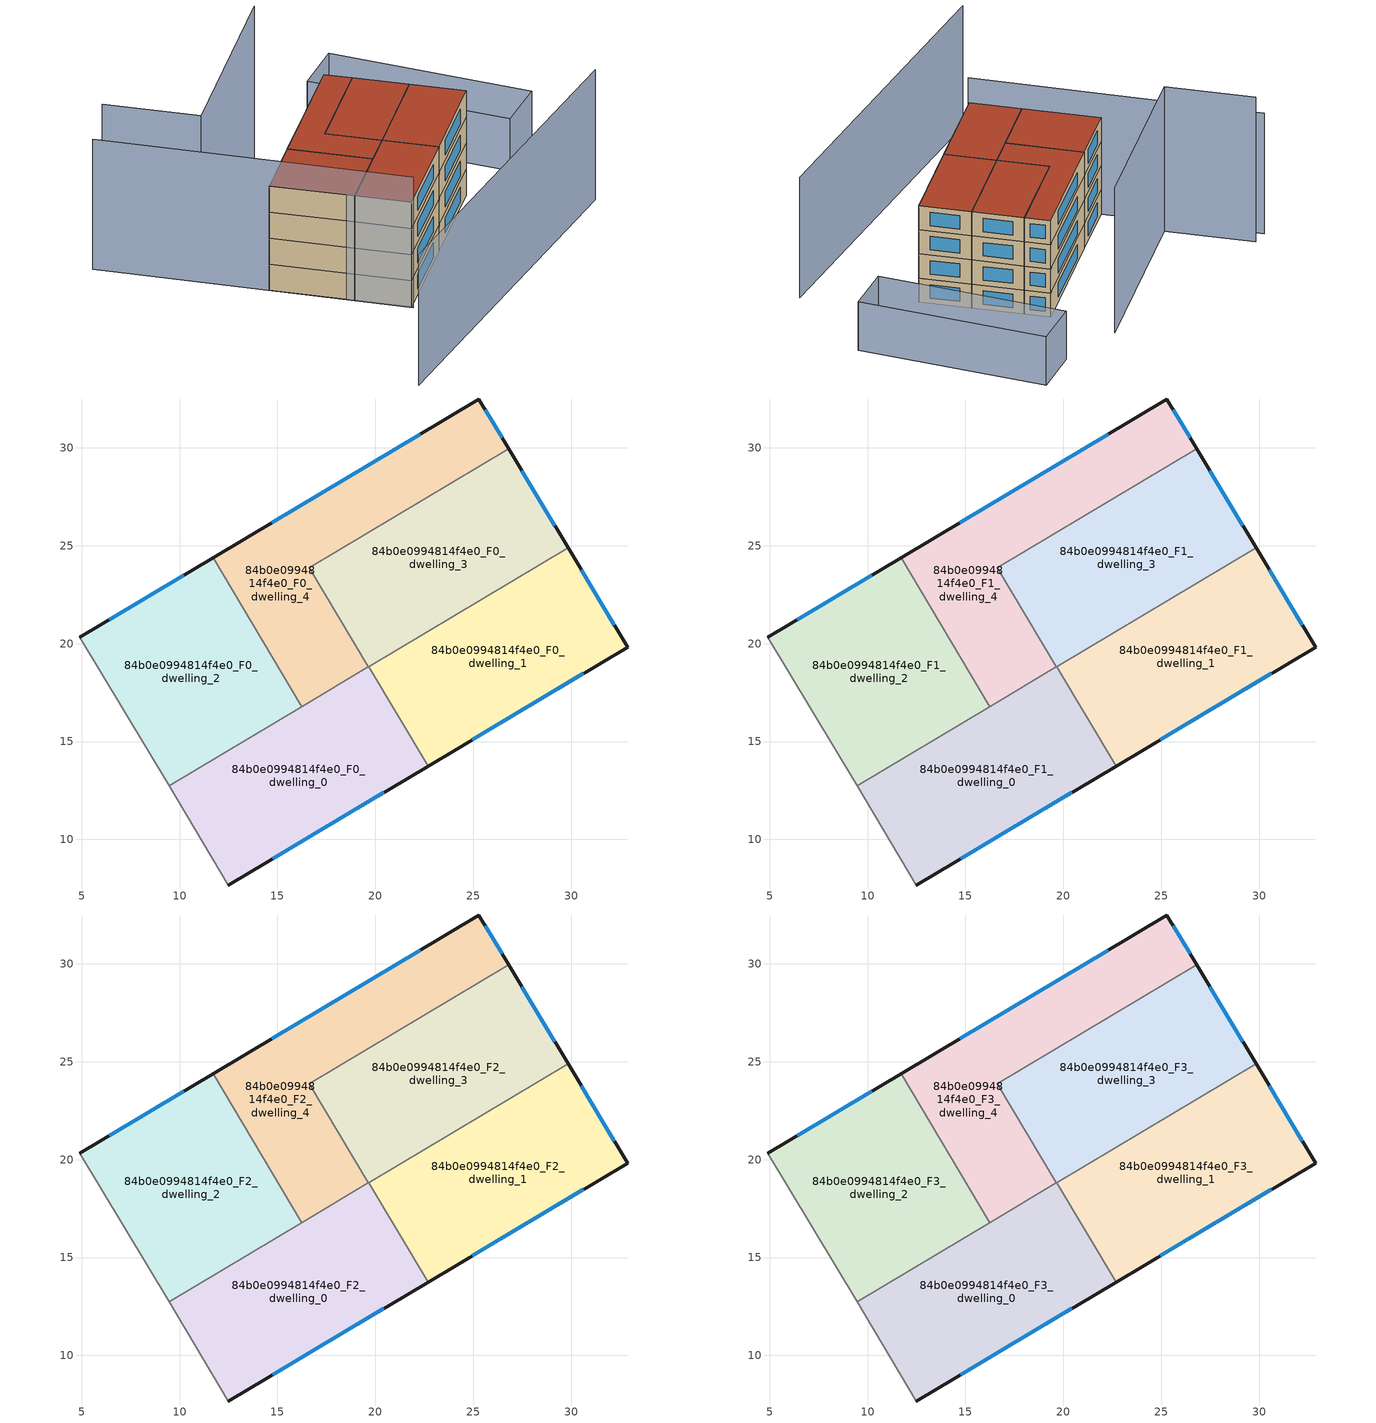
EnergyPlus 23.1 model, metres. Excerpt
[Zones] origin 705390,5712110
84b0e0994814f4e0_F0_dwelling_0
 floor ground (EU_floor_Construction): 19.66,18.82 22.69,13.75 12.5,7.67 9.47,12.73 z0
 wall outside (EU_wall_Construction): 12.5,7.67 22.69,13.75 z0:3
 wall adiabatic (EU_wall_Construction): 9.47,12.73 12.5,7.67 z0:3
 wall to 84b0e0994814f4e0_F0_dwelling_2 (EU_wall_Construction): 16.25,16.78 9.47,12.73 z0:3
 wall to 84b0e0994814f4e0_F0_dwelling_1 (EU_wall_Construction): 22.69,13.75 19.66,18.82 z0:3
 wall to 84b0e0994814f4e0_F0_dwelling_4 (EU_wall_Construction): 19.65,18.81 16.25,16.78 z0:3
 wall to 84b0e0994814f4e0_F0_dwelling_3 (EU_wall_Construction): 19.66,18.82 19.65,18.81 z0:3
 window (EU_Window_Construction): 14.75,9.02 20.44,12.41 z0.66:2.34
84b0e0994814f4e0_F0_dwelling_1
 floor ground (EU_floor_Construction): 29.84,24.89 32.88,19.83 22.69,13.75 19.66,18.82 z0
 wall outside (EU_wall_Construction): 22.69,13.75 32.88,19.83 29.84,24.89 z0:3
 wall to 84b0e0994814f4e0_F0_dwelling_3 (EU_wall_Construction): 29.84,24.89 19.66,18.82 z0:3
 window (EU_Window_Construction): 24.94,15.09 30.62,18.48 / 32.2,20.95 30.51,23.77 z0.66:2.34
84b0e0994814f4e0_F0_dwelling_2
 floor ground (EU_floor_Construction): 11.71,24.39 16.25,16.78 9.47,12.73 4.92,20.33 z0
 wall outside (EU_wall_Construction): 11.71,24.39 4.92,20.33 z0:3
 wall adiabatic (EU_wall_Construction): 4.92,20.33 9.47,12.73 z0:3
 wall to 84b0e0994814f4e0_F0_dwelling_4 (EU_wall_Construction): 16.25,16.78 11.71,24.39 z0:3
 window (EU_Window_Construction): 10.21,23.49 6.42,21.23 z0.66:2.34
84b0e0994814f4e0_F0_dwelling_3
 floor ground (EU_floor_Construction): 26.8,29.96 29.84,24.89 19.65,18.81 16.62,23.88 z0
 wall outside (EU_wall_Construction): 29.84,24.89 26.8,29.96 z0:3
 wall to 84b0e0994814f4e0_F0_dwelling_4 (EU_wall_Construction): 26.8,29.96 16.62,23.88 19.65,18.81 z0:3
 window (EU_Window_Construction): 29.17,26.01 27.47,28.84 z0.66:2.34
84b0e0994814f4e0_F0_dwelling_4
 floor ground (EU_floor_Construction): 25.28,32.49 26.8,29.96 16.62,23.88 19.65,18.81 16.25,16.78 11.71,24.39 z0
 wall outside (EU_wall_Construction): 26.8,29.96 25.28,32.49 11.71,24.39 z0:3
 window (EU_Window_Construction): 22.28,30.7 14.71,26.18 / 26.47,30.52 25.62,31.93 z0.66:2.34
84b0e0994814f4e0_F1_dwelling_0
 floor to 84b0e0994814f4e0_F0_dwelling_0 (EU_floor_Construction): 19.66,18.82 22.69,13.75 12.5,7.67 9.47,12.73 z3
 wall outside (EU_wall_Construction): 12.5,7.67 22.69,13.75 z3:6
 wall adiabatic (EU_wall_Construction): 9.47,12.73 12.5,7.67 z3:6
 wall to 84b0e0994814f4e0_F1_dwelling_2 (EU_wall_Construction): 16.25,16.78 9.47,12.73 z3:6
 wall to 84b0e0994814f4e0_F1_dwelling_1 (EU_wall_Construction): 22.69,13.75 19.66,18.82 z3:6
 wall to 84b0e0994814f4e0_F1_dwelling_4 (EU_wall_Construction): 19.65,18.81 16.25,16.78 z3:6
 wall to 84b0e0994814f4e0_F1_dwelling_3 (EU_wall_Construction): 19.66,18.82 19.65,18.81 z3:6
 window (EU_Window_Construction): 14.75,9.02 20.44,12.41 z3.66:5.34
84b0e0994814f4e0_F1_dwelling_1
 floor to 84b0e0994814f4e0_F0_dwelling_1 (EU_floor_Construction): 29.84,24.89 32.88,19.83 22.69,13.75 19.66,18.82 z3
 wall outside (EU_wall_Construction): 22.69,13.75 32.88,19.83 29.84,24.89 z3:6
 wall to 84b0e0994814f4e0_F1_dwelling_3 (EU_wall_Construction): 29.84,24.89 19.66,18.82 z3:6
 window (EU_Window_Construction): 24.94,15.09 30.62,18.48 / 32.2,20.95 30.51,23.77 z3.66:5.34
84b0e0994814f4e0_F1_dwelling_2
 floor to 84b0e0994814f4e0_F0_dwelling_2 (EU_floor_Construction): 11.71,24.39 16.25,16.78 9.47,12.73 4.92,20.33 z3
 wall outside (EU_wall_Construction): 11.71,24.39 4.92,20.33 z3:6
 wall adiabatic (EU_wall_Construction): 4.92,20.33 9.47,12.73 z3:6
 wall to 84b0e0994814f4e0_F1_dwelling_4 (EU_wall_Construction): 16.25,16.78 11.71,24.39 z3:6
 window (EU_Window_Construction): 10.21,23.49 6.42,21.23 z3.66:5.34
84b0e0994814f4e0_F1_dwelling_3
 floor to 84b0e0994814f4e0_F0_dwelling_3 (EU_floor_Construction): 26.8,29.96 29.84,24.89 19.65,18.81 16.62,23.88 z3
 wall outside (EU_wall_Construction): 29.84,24.89 26.8,29.96 z3:6
 wall to 84b0e0994814f4e0_F1_dwelling_4 (EU_wall_Construction): 26.8,29.96 16.62,23.88 19.65,18.81 z3:6
 window (EU_Window_Construction): 29.17,26.01 27.47,28.84 z3.66:5.34
84b0e0994814f4e0_F1_dwelling_4
 floor to 84b0e0994814f4e0_F0_dwelling_4 (EU_floor_Construction): 25.28,32.49 26.8,29.96 16.62,23.88 19.65,18.81 16.25,16.78 11.71,24.39 z3
 wall outside (EU_wall_Construction): 26.8,29.96 25.28,32.49 11.71,24.39 z3:6
 window (EU_Window_Construction): 22.28,30.7 14.71,26.18 / 26.47,30.52 25.62,31.93 z3.66:5.34
84b0e0994814f4e0_F2_dwelling_0
 floor to 84b0e0994814f4e0_F1_dwelling_0 (EU_floor_Construction): 19.66,18.82 22.69,13.75 12.5,7.67 9.47,12.73 z6
 wall outside (EU_wall_Construction): 12.5,7.67 22.69,13.75 z6:9
 wall adiabatic (EU_wall_Construction): 9.47,12.73 12.5,7.67 z6:9
 wall to 84b0e0994814f4e0_F2_dwelling_2 (EU_wall_Construction): 16.25,16.78 9.47,12.73 z6:9
 wall to 84b0e0994814f4e0_F2_dwelling_1 (EU_wall_Construction): 22.69,13.75 19.66,18.82 z6:9
 wall to 84b0e0994814f4e0_F2_dwelling_4 (EU_wall_Construction): 19.65,18.81 16.25,16.78 z6:9
 wall to 84b0e0994814f4e0_F2_dwelling_3 (EU_wall_Construction): 19.66,18.82 19.65,18.81 z6:9
 window (EU_Window_Construction): 14.75,9.02 20.44,12.41 z6.66:8.34
84b0e0994814f4e0_F2_dwelling_1
 floor to 84b0e0994814f4e0_F1_dwelling_1 (EU_floor_Construction): 29.84,24.89 32.88,19.83 22.69,13.75 19.66,18.82 z6
 wall outside (EU_wall_Construction): 22.69,13.75 32.88,19.83 29.84,24.89 z6:9
 wall to 84b0e0994814f4e0_F2_dwelling_3 (EU_wall_Construction): 29.84,24.89 19.66,18.82 z6:9
 window (EU_Window_Construction): 24.94,15.09 30.62,18.48 / 32.2,20.95 30.51,23.77 z6.66:8.34
84b0e0994814f4e0_F2_dwelling_2
 floor to 84b0e0994814f4e0_F1_dwelling_2 (EU_floor_Construction): 11.71,24.39 16.25,16.78 9.47,12.73 4.92,20.33 z6
 wall outside (EU_wall_Construction): 11.71,24.39 4.92,20.33 z6:9
 wall adiabatic (EU_wall_Construction): 4.92,20.33 9.47,12.73 z6:9
 wall to 84b0e0994814f4e0_F2_dwelling_4 (EU_wall_Construction): 16.25,16.78 11.71,24.39 z6:9
 window (EU_Window_Construction): 10.21,23.49 6.42,21.23 z6.66:8.34
84b0e0994814f4e0_F2_dwelling_3
 floor to 84b0e0994814f4e0_F1_dwelling_3 (EU_floor_Construction): 26.8,29.96 29.84,24.89 19.65,18.81 16.62,23.88 z6
 wall outside (EU_wall_Construction): 29.84,24.89 26.8,29.96 z6:9
 wall to 84b0e0994814f4e0_F2_dwelling_4 (EU_wall_Construction): 26.8,29.96 16.62,23.88 19.65,18.81 z6:9
 window (EU_Window_Construction): 29.17,26.01 27.47,28.84 z6.66:8.34
84b0e0994814f4e0_F2_dwelling_4
 floor to 84b0e0994814f4e0_F1_dwelling_4 (EU_floor_Construction): 25.28,32.49 26.8,29.96 16.62,23.88 19.65,18.81 16.25,16.78 11.71,24.39 z6
 wall outside (EU_wall_Construction): 26.8,29.96 25.28,32.49 11.71,24.39 z6:9
 window (EU_Window_Construction): 22.28,30.7 14.71,26.18 / 26.47,30.52 25.62,31.93 z6.66:8.34
84b0e0994814f4e0_F3_dwelling_0
 floor to 84b0e0994814f4e0_F2_dwelling_0 (EU_floor_Construction): 19.66,18.82 22.69,13.75 12.5,7.67 9.47,12.73 z9
 wall outside (EU_wall_Construction): 12.5,7.67 22.69,13.75 z9:12
 wall adiabatic (EU_wall_Construction): 9.47,12.73 12.5,7.67 z9:12
 wall to 84b0e0994814f4e0_F3_dwelling_2 (EU_wall_Construction): 16.25,16.78 9.47,12.73 z9:12
 wall to 84b0e0994814f4e0_F3_dwelling_1 (EU_wall_Construction): 22.69,13.75 19.66,18.82 z9:12
 wall to 84b0e0994814f4e0_F3_dwelling_4 (EU_wall_Construction): 19.65,18.81 16.25,16.78 z9:12
 wall to 84b0e0994814f4e0_F3_dwelling_3 (EU_wall_Construction): 19.66,18.82 19.65,18.81 z9:12
 window (EU_Window_Construction): 14.75,9.02 20.44,12.41 z9.66:11.34
 roof outside (EU_roof_Construction): 22.69,13.75 19.66,18.82 9.47,12.73 12.5,7.67 z12
84b0e0994814f4e0_F3_dwelling_1
 floor to 84b0e0994814f4e0_F2_dwelling_1 (EU_floor_Construction): 29.84,24.89 32.88,19.83 22.69,13.75 19.66,18.82 z9
 wall outside (EU_wall_Construction): 22.69,13.75 32.88,19.83 29.84,24.89 z9:12
 wall to 84b0e0994814f4e0_F3_dwelling_3 (EU_wall_Construction): 29.84,24.89 19.66,18.82 z9:12
 window (EU_Window_Construction): 24.94,15.09 30.62,18.48 / 32.2,20.95 30.51,23.77 z9.66:11.34
 roof outside (EU_roof_Construction): 32.88,19.83 29.84,24.89 19.66,18.82 22.69,13.75 z12
84b0e0994814f4e0_F3_dwelling_2
 floor to 84b0e0994814f4e0_F2_dwelling_2 (EU_floor_Construction): 11.71,24.39 16.25,16.78 9.47,12.73 4.92,20.33 z9
 wall outside (EU_wall_Construction): 11.71,24.39 4.92,20.33 z9:12
 wall adiabatic (EU_wall_Construction): 4.92,20.33 9.47,12.73 z9:12
 wall to 84b0e0994814f4e0_F3_dwelling_4 (EU_wall_Construction): 16.25,16.78 11.71,24.39 z9:12
 window (EU_Window_Construction): 10.21,23.49 6.42,21.23 z9.66:11.34
 roof outside (EU_roof_Construction): 16.25,16.78 11.71,24.39 4.92,20.33 9.47,12.73 z12
84b0e0994814f4e0_F3_dwelling_3
 floor to 84b0e0994814f4e0_F2_dwelling_3 (EU_floor_Construction): 26.8,29.96 29.84,24.89 19.65,18.81 16.62,23.88 z9
 wall outside (EU_wall_Construction): 29.84,24.89 26.8,29.96 z9:12
 wall to 84b0e0994814f4e0_F3_dwelling_4 (EU_wall_Construction): 26.8,29.96 16.62,23.88 19.65,18.81 z9:12
 window (EU_Window_Construction): 29.17,26.01 27.47,28.84 z9.66:11.34
 roof outside (EU_roof_Construction): 29.84,24.89 26.8,29.96 16.62,23.88 19.65,18.81 z12
84b0e0994814f4e0_F3_dwelling_4
 floor to 84b0e0994814f4e0_F2_dwelling_4 (EU_floor_Construction): 25.28,32.49 26.8,29.96 16.62,23.88 19.65,18.81 16.25,16.78 11.71,24.39 z9
 wall outside (EU_wall_Construction): 26.8,29.96 25.28,32.49 11.71,24.39 z9:12
 window (EU_Window_Construction): 22.28,30.7 14.71,26.18 / 26.47,30.52 25.62,31.93 z9.66:11.34
 roof outside (EU_roof_Construction): 19.65,18.81 16.62,23.88 26.8,29.96 25.28,32.49 11.71,24.39 16.25,16.78 z12
shading: 1.36,-4.14 41.22,9.86 / -4.33,36.1 12.45,7.46 z0:15; 36.53,42.68 45.15,22.57 / 45.15,22.57 39.53,20.16 / 39.53,20.16 30.9,40.27 / 30.9,40.27 36.53,42.68 z0:6; 22.89,39.87 2.89,27.9 / 2.89,27.9 -2.37,36.69 z0:18
[Building]
EU S2 Campaign: North Axis=0; Terrain=City; Solar Distribution=FullExterior
[Site:Location]
London: Latitude=51.5; Longitude=-0.5; Time Zone=0; Elevation=25
[SizingPeriod:WeatherFileDays]
AnnualSizingPeriod: Begin Month=1; Begin Day of Month=1; End Month=12; End Day of Month=31; Day of Week for Start Day=Monday; Use Weather File Daylight Saving Period=No; Use Weather File Rain and Snow Indicators=No
[MATERIAL]
EU_InternalMass_Material: Roughness=MediumRough; Thickness=0.1; Conductivity=1; Density=1800; Specific Heat=900; Thermal Absorptance=0.9; Solar Absorptance=0.7; Visible Absorptance=0.7
[MATERIAL:NOMASS] Roughness=MediumRough; Thermal Absorptance=0.9; Solar Absorptance=0.7; Visible Absorptance=0.7
Name | Thermal Resistance
EU_wall_NoMass | 3.05077
EU_roof_NoMass; EU_floor_NoMass | 3.35585
[WINDOWMATERIAL:SIMPLEGLAZINGSYSTEM]
EU_Window_SimpleGlazing: UFactor=1.88725; Solar Heat Gain Coefficient=0.72; Visible Transmittance=0.72
[CONSTRUCTION]
EU_wall_Construction: EU_wall_NoMass
EU_roof_Construction: EU_roof_NoMass
EU_floor_Construction: EU_floor_NoMass
EU_Window_Construction: EU_Window_SimpleGlazing
EU_InternalMass_Construction: EU_InternalMass_Material
[ZONE] Type=1; Multiplier=1; Ceiling Height=autocalculate; Floor Area=autocalculate; Part of Total Floor Area=Yes
Name | Volume
84b0e0994814f4e0_F0_dwelling_0; 84b0e0994814f4e0_F0_dwelling_4 | 210.095
84b0e0994814f4e0_F1_dwelling_0; 84b0e0994814f4e0_F2_dwelling_0; 84b0e0994814f4e0_F3_dwelling_0; 84b0e0994814f4e0_F1_dwelling_4; 84b0e0994814f4e0_F2_dwelling_4; 84b0e0994814f4e0_F3_dwelling_4 | 210.094
84b0e0994814f4e0_F0_dwelling_1; 84b0e0994814f4e0_F1_dwelling_1; 84b0e0994814f4e0_F2_dwelling_1; 84b0e0994814f4e0_F3_dwelling_1; 84b0e0994814f4e0_F0_dwelling_2; 84b0e0994814f4e0_F1_dwelling_2; 84b0e0994814f4e0_F2_dwelling_2; 84b0e0994814f4e0_F3_dwelling_2 | 210.099
84b0e0994814f4e0_F0_dwelling_3; 84b0e0994814f4e0_F1_dwelling_3; 84b0e0994814f4e0_F2_dwelling_3; 84b0e0994814f4e0_F3_dwelling_3 | 210.127
[INTERNALMASS] Construction=EU_InternalMass_Construction
Name | Zone or ZoneList | Surface Area
84b0e0994814f4e0_F0_dwelling_0_EU_InternalMass | 84b0e0994814f4e0_F0_dwelling_0 | 70.0316
84b0e0994814f4e0_F0_dwelling_1_EU_InternalMass | 84b0e0994814f4e0_F0_dwelling_1 | 70.0345
84b0e0994814f4e0_F0_dwelling_2_EU_InternalMass | 84b0e0994814f4e0_F0_dwelling_2 | 70.0313
84b0e0994814f4e0_F0_dwelling_3_EU_InternalMass | 84b0e0994814f4e0_F0_dwelling_3 | 70.042
84b0e0994814f4e0_F0_dwelling_4_EU_InternalMass | 84b0e0994814f4e0_F0_dwelling_4 | 70.0316
84b0e0994814f4e0_F1_dwelling_0_EU_InternalMass | 84b0e0994814f4e0_F1_dwelling_0 | 70.0316
84b0e0994814f4e0_F1_dwelling_1_EU_InternalMass | 84b0e0994814f4e0_F1_dwelling_1 | 70.0345
84b0e0994814f4e0_F1_dwelling_2_EU_InternalMass | 84b0e0994814f4e0_F1_dwelling_2 | 70.0313
84b0e0994814f4e0_F1_dwelling_3_EU_InternalMass | 84b0e0994814f4e0_F1_dwelling_3 | 70.042
84b0e0994814f4e0_F1_dwelling_4_EU_InternalMass | 84b0e0994814f4e0_F1_dwelling_4 | 70.0316
84b0e0994814f4e0_F2_dwelling_0_EU_InternalMass | 84b0e0994814f4e0_F2_dwelling_0 | 70.0316
84b0e0994814f4e0_F2_dwelling_1_EU_InternalMass | 84b0e0994814f4e0_F2_dwelling_1 | 70.0345
84b0e0994814f4e0_F2_dwelling_2_EU_InternalMass | 84b0e0994814f4e0_F2_dwelling_2 | 70.0313
84b0e0994814f4e0_F2_dwelling_3_EU_InternalMass | 84b0e0994814f4e0_F2_dwelling_3 | 70.042
84b0e0994814f4e0_F2_dwelling_4_EU_InternalMass | 84b0e0994814f4e0_F2_dwelling_4 | 70.0316
84b0e0994814f4e0_F3_dwelling_0_EU_InternalMass | 84b0e0994814f4e0_F3_dwelling_0 | 70.0316
84b0e0994814f4e0_F3_dwelling_1_EU_InternalMass | 84b0e0994814f4e0_F3_dwelling_1 | 70.0345
84b0e0994814f4e0_F3_dwelling_2_EU_InternalMass | 84b0e0994814f4e0_F3_dwelling_2 | 70.0313
84b0e0994814f4e0_F3_dwelling_3_EU_InternalMass | 84b0e0994814f4e0_F3_dwelling_3 | 70.042
84b0e0994814f4e0_F3_dwelling_4_EU_InternalMass | 84b0e0994814f4e0_F3_dwelling_4 | 70.0316
[OTHEREQUIPMENT] Fuel Type=Electricity; Design Level Calculation Method=Watts/Area; Power per Zone Floor Area=1; Fraction Latent=0; Fraction Radiant=0; Fraction Lost=0; Carbon Dioxide Generation Rate=0; EndUse Subcategory=EU_Step8_InternalGains
Name | Zone or ZoneList or Space or SpaceList | Schedule
EU_Step8_InternalGain_84b0e0994814f4e0_F0_dwelling_0_f000 | 84b0e0994814f4e0_F0_dwelling_0 | EU_Step8_GainSchedule_84b0e0994814f4e0_F0_dwelling_0_f000
EU_Step8_InternalGain_84b0e0994814f4e0_F0_dwelling_1_f000 | 84b0e0994814f4e0_F0_dwelling_1 | EU_Step8_GainSchedule_84b0e0994814f4e0_F0_dwelling_1_f000
EU_Step8_InternalGain_84b0e0994814f4e0_F0_dwelling_2_f000 | 84b0e0994814f4e0_F0_dwelling_2 | EU_Step8_GainSchedule_84b0e0994814f4e0_F0_dwelling_2_f000
EU_Step8_InternalGain_84b0e0994814f4e0_F0_dwelling_3_f000 | 84b0e0994814f4e0_F0_dwelling_3 | EU_Step8_GainSchedule_84b0e0994814f4e0_F0_dwelling_3_f000
EU_Step8_InternalGain_84b0e0994814f4e0_F0_dwelling_4_f000 | 84b0e0994814f4e0_F0_dwelling_4 | EU_Step8_GainSchedule_84b0e0994814f4e0_F0_dwelling_4_f000
EU_Step8_InternalGain_84b0e0994814f4e0_F1_dwelling_0_f000 | 84b0e0994814f4e0_F1_dwelling_0 | EU_Step8_GainSchedule_84b0e0994814f4e0_F1_dwelling_0_f000
EU_Step8_InternalGain_84b0e0994814f4e0_F1_dwelling_1_f000 | 84b0e0994814f4e0_F1_dwelling_1 | EU_Step8_GainSchedule_84b0e0994814f4e0_F1_dwelling_1_f000
EU_Step8_InternalGain_84b0e0994814f4e0_F1_dwelling_2_f000 | 84b0e0994814f4e0_F1_dwelling_2 | EU_Step8_GainSchedule_84b0e0994814f4e0_F1_dwelling_2_f000
EU_Step8_InternalGain_84b0e0994814f4e0_F1_dwelling_3_f000 | 84b0e0994814f4e0_F1_dwelling_3 | EU_Step8_GainSchedule_84b0e0994814f4e0_F1_dwelling_3_f000
EU_Step8_InternalGain_84b0e0994814f4e0_F1_dwelling_4_f000 | 84b0e0994814f4e0_F1_dwelling_4 | EU_Step8_GainSchedule_84b0e0994814f4e0_F1_dwelling_4_f000
EU_Step8_InternalGain_84b0e0994814f4e0_F2_dwelling_0_f000 | 84b0e0994814f4e0_F2_dwelling_0 | EU_Step8_GainSchedule_84b0e0994814f4e0_F2_dwelling_0_f000
EU_Step8_InternalGain_84b0e0994814f4e0_F2_dwelling_1_f000 | 84b0e0994814f4e0_F2_dwelling_1 | EU_Step8_GainSchedule_84b0e0994814f4e0_F2_dwelling_1_f000
EU_Step8_InternalGain_84b0e0994814f4e0_F2_dwelling_2_f000 | 84b0e0994814f4e0_F2_dwelling_2 | EU_Step8_GainSchedule_84b0e0994814f4e0_F2_dwelling_2_f000
EU_Step8_InternalGain_84b0e0994814f4e0_F2_dwelling_3_f000 | 84b0e0994814f4e0_F2_dwelling_3 | EU_Step8_GainSchedule_84b0e0994814f4e0_F2_dwelling_3_f000
EU_Step8_InternalGain_84b0e0994814f4e0_F2_dwelling_4_f000 | 84b0e0994814f4e0_F2_dwelling_4 | EU_Step8_GainSchedule_84b0e0994814f4e0_F2_dwelling_4_f000
EU_Step8_InternalGain_84b0e0994814f4e0_F3_dwelling_0_f000 | 84b0e0994814f4e0_F3_dwelling_0 | EU_Step8_GainSchedule_84b0e0994814f4e0_F3_dwelling_0_f000
EU_Step8_InternalGain_84b0e0994814f4e0_F3_dwelling_1_f000 | 84b0e0994814f4e0_F3_dwelling_1 | EU_Step8_GainSchedule_84b0e0994814f4e0_F3_dwelling_1_f000
EU_Step8_InternalGain_84b0e0994814f4e0_F3_dwelling_2_f000 | 84b0e0994814f4e0_F3_dwelling_2 | EU_Step8_GainSchedule_84b0e0994814f4e0_F3_dwelling_2_f000
EU_Step8_InternalGain_84b0e0994814f4e0_F3_dwelling_3_f000 | 84b0e0994814f4e0_F3_dwelling_3 | EU_Step8_GainSchedule_84b0e0994814f4e0_F3_dwelling_3_f000
EU_Step8_InternalGain_84b0e0994814f4e0_F3_dwelling_4_f000 | 84b0e0994814f4e0_F3_dwelling_4 | EU_Step8_GainSchedule_84b0e0994814f4e0_F3_dwelling_4_f000
[ZONEVENTILATION:DESIGNFLOWRATE] Schedule=EU_AlwaysOn; Design Flow Rate Calculation Method=AirChanges/Hour; Air Changes per Hour=0.496645; Ventilation Type=Natural; Fan Pressure Rise=0; Fan Total Efficiency=1; Constant Term Coefficient=1; Temperature Term Coefficient=0; Velocity Term Coefficient=0; Velocity Squared Term Coefficient=0; Minimum Indoor Temperature=-100; Maximum Indoor Temperature=100; Delta Temperature=-100; Minimum Outdoor Temperature=-100; Maximum Outdoor Temperature=100; Maximum Wind Speed=40
Name | Zone or ZoneList or Space or SpaceList
EU_ConstantAir_84b0e0994814f4e0_F0_dwelling_0 | 84b0e0994814f4e0_F0_dwelling_0
EU_ConstantAir_84b0e0994814f4e0_F0_dwelling_1 | 84b0e0994814f4e0_F0_dwelling_1
EU_ConstantAir_84b0e0994814f4e0_F0_dwelling_2 | 84b0e0994814f4e0_F0_dwelling_2
EU_ConstantAir_84b0e0994814f4e0_F0_dwelling_3 | 84b0e0994814f4e0_F0_dwelling_3
EU_ConstantAir_84b0e0994814f4e0_F0_dwelling_4 | 84b0e0994814f4e0_F0_dwelling_4
EU_ConstantAir_84b0e0994814f4e0_F1_dwelling_0 | 84b0e0994814f4e0_F1_dwelling_0
EU_ConstantAir_84b0e0994814f4e0_F1_dwelling_1 | 84b0e0994814f4e0_F1_dwelling_1
EU_ConstantAir_84b0e0994814f4e0_F1_dwelling_2 | 84b0e0994814f4e0_F1_dwelling_2
EU_ConstantAir_84b0e0994814f4e0_F1_dwelling_3 | 84b0e0994814f4e0_F1_dwelling_3
EU_ConstantAir_84b0e0994814f4e0_F1_dwelling_4 | 84b0e0994814f4e0_F1_dwelling_4
EU_ConstantAir_84b0e0994814f4e0_F2_dwelling_0 | 84b0e0994814f4e0_F2_dwelling_0
EU_ConstantAir_84b0e0994814f4e0_F2_dwelling_1 | 84b0e0994814f4e0_F2_dwelling_1
EU_ConstantAir_84b0e0994814f4e0_F2_dwelling_2 | 84b0e0994814f4e0_F2_dwelling_2
EU_ConstantAir_84b0e0994814f4e0_F2_dwelling_3 | 84b0e0994814f4e0_F2_dwelling_3
EU_ConstantAir_84b0e0994814f4e0_F2_dwelling_4 | 84b0e0994814f4e0_F2_dwelling_4
EU_ConstantAir_84b0e0994814f4e0_F3_dwelling_0 | 84b0e0994814f4e0_F3_dwelling_0
EU_ConstantAir_84b0e0994814f4e0_F3_dwelling_1 | 84b0e0994814f4e0_F3_dwelling_1
EU_ConstantAir_84b0e0994814f4e0_F3_dwelling_2 | 84b0e0994814f4e0_F3_dwelling_2
EU_ConstantAir_84b0e0994814f4e0_F3_dwelling_3 | 84b0e0994814f4e0_F3_dwelling_3
EU_ConstantAir_84b0e0994814f4e0_F3_dwelling_4 | 84b0e0994814f4e0_F3_dwelling_4
[HVACTEMPLATE:THERMOSTAT] Constant Heating Setpoint=20; Constant Cooling Setpoint=50
EU_HeatOnly_84b0e0994814f4e0_F0_dwelling_0; EU_HeatOnly_84b0e0994814f4e0_F0_dwelling_1; EU_HeatOnly_84b0e0994814f4e0_F0_dwelling_2; EU_HeatOnly_84b0e0994814f4e0_F0_dwelling_3; EU_HeatOnly_84b0e0994814f4e0_F0_dwelling_4; EU_HeatOnly_84b0e0994814f4e0_F1_dwelling_0; EU_HeatOnly_84b0e0994814f4e0_F1_dwelling_1; EU_HeatOnly_84b0e0994814f4e0_F1_dwelling_2; EU_HeatOnly_84b0e0994814f4e0_F1_dwelling_3; EU_HeatOnly_84b0e0994814f4e0_F1_dwelling_4; EU_HeatOnly_84b0e0994814f4e0_F2_dwelling_0; EU_HeatOnly_84b0e0994814f4e0_F2_dwelling_1; EU_HeatOnly_84b0e0994814f4e0_F2_dwelling_2; EU_HeatOnly_84b0e0994814f4e0_F2_dwelling_3; EU_HeatOnly_84b0e0994814f4e0_F2_dwelling_4; EU_HeatOnly_84b0e0994814f4e0_F3_dwelling_0; EU_HeatOnly_84b0e0994814f4e0_F3_dwelling_1; EU_HeatOnly_84b0e0994814f4e0_F3_dwelling_2; EU_HeatOnly_84b0e0994814f4e0_F3_dwelling_3; EU_HeatOnly_84b0e0994814f4e0_F3_dwelling_4
[HVACTEMPLATE:ZONE:IDEALLOADSAIRSYSTEM] System Availability Schedule=EU_AlwaysOn; Maximum Heating Supply Air Temperature=50; Minimum Cooling Supply Air Temperature=13; Maximum Heating Supply Air Humidity Ratio=0.0156; Minimum Cooling Supply Air Humidity Ratio=0.0077; Heating Limit=NoLimit; Cooling Limit=NoLimit; Heating Availability Schedule=EU_AlwaysOn; Cooling Availability Schedule=EU_CoolingOff; Dehumidification Control Type=ConstantSensibleHeatRatio; Cooling Sensible Heat Ratio=0.7; Dehumidification Setpoint=60; Humidification Control Type=None; Humidification Setpoint=30; Outdoor Air Method=None; Outdoor Air Flow Rate per Person=0.00944; Outdoor Air Flow Rate per Zone Floor Area=0; Outdoor Air Flow Rate per Zone=0; Demand Controlled Ventilation Type=None; Outdoor Air Economizer Type=NoEconomizer; Heat Recovery Type=None; Sensible Heat Recovery Effectiveness=0.7; Latent Heat Recovery Effectiveness=0.65
Name | Template Thermostat
84b0e0994814f4e0_F0_dwelling_0 | EU_HeatOnly_84b0e0994814f4e0_F0_dwelling_0
84b0e0994814f4e0_F0_dwelling_1 | EU_HeatOnly_84b0e0994814f4e0_F0_dwelling_1
84b0e0994814f4e0_F0_dwelling_2 | EU_HeatOnly_84b0e0994814f4e0_F0_dwelling_2
84b0e0994814f4e0_F0_dwelling_3 | EU_HeatOnly_84b0e0994814f4e0_F0_dwelling_3
84b0e0994814f4e0_F0_dwelling_4 | EU_HeatOnly_84b0e0994814f4e0_F0_dwelling_4
84b0e0994814f4e0_F1_dwelling_0 | EU_HeatOnly_84b0e0994814f4e0_F1_dwelling_0
84b0e0994814f4e0_F1_dwelling_1 | EU_HeatOnly_84b0e0994814f4e0_F1_dwelling_1
84b0e0994814f4e0_F1_dwelling_2 | EU_HeatOnly_84b0e0994814f4e0_F1_dwelling_2
84b0e0994814f4e0_F1_dwelling_3 | EU_HeatOnly_84b0e0994814f4e0_F1_dwelling_3
84b0e0994814f4e0_F1_dwelling_4 | EU_HeatOnly_84b0e0994814f4e0_F1_dwelling_4
84b0e0994814f4e0_F2_dwelling_0 | EU_HeatOnly_84b0e0994814f4e0_F2_dwelling_0
84b0e0994814f4e0_F2_dwelling_1 | EU_HeatOnly_84b0e0994814f4e0_F2_dwelling_1
84b0e0994814f4e0_F2_dwelling_2 | EU_HeatOnly_84b0e0994814f4e0_F2_dwelling_2
84b0e0994814f4e0_F2_dwelling_3 | EU_HeatOnly_84b0e0994814f4e0_F2_dwelling_3
84b0e0994814f4e0_F2_dwelling_4 | EU_HeatOnly_84b0e0994814f4e0_F2_dwelling_4
84b0e0994814f4e0_F3_dwelling_0 | EU_HeatOnly_84b0e0994814f4e0_F3_dwelling_0
84b0e0994814f4e0_F3_dwelling_1 | EU_HeatOnly_84b0e0994814f4e0_F3_dwelling_1
84b0e0994814f4e0_F3_dwelling_2 | EU_HeatOnly_84b0e0994814f4e0_F3_dwelling_2
84b0e0994814f4e0_F3_dwelling_3 | EU_HeatOnly_84b0e0994814f4e0_F3_dwelling_3
84b0e0994814f4e0_F3_dwelling_4 | EU_HeatOnly_84b0e0994814f4e0_F3_dwelling_4
[SIZING:ZONE] Zone Cooling Design Supply Air Temperature Input Method=SupplyAirTemperature; Zone Cooling Design Supply Air Temperature=13; Zone Heating Design Supply Air Temperature Input Method=SupplyAirTemperature; Zone Heating Design Supply Air Temperature=50; Zone Cooling Design Supply Air Humidity Ratio=0.008; Zone Heating Design Supply Air Humidity Ratio=0.008; Cooling Design Air Flow Method=DesignDay; Cooling Design Air Flow Rate=0; Cooling Minimum Air Flow per Zone Floor Area=0.000762; Cooling Minimum Air Flow=0; Cooling Minimum Air Flow Fraction=0.2; Heating Design Air Flow Method=DesignDay; Heating Design Air Flow Rate=0; Heating Maximum Air Flow per Zone Floor Area=0.002032; Heating Maximum Air Flow=0.141576; Heating Maximum Air Flow Fraction=0.3; Account for Dedicated Outdoor Air System=No; Dedicated Outdoor Air System Control Strategy=NeutralSupplyAir; Dedicated Outdoor Air Low Setpoint Temperature for Design=autosize; Dedicated Outdoor Air High Setpoint Temperature for Design=autosize; Zone Load Sizing Method=Sensible Load Only No Latent Load; Zone Latent Cooling Design Supply Air Humidity Ratio Input Method=HumidityRatioDifference; Zone Cooling Design Supply Air Humidity Ratio Difference=0.005; Zone Latent Heating Design Supply Air Humidity Ratio Input Method=HumidityRatioDifference; Zone Humidification Design Supply Air Humidity Ratio Difference=0.005
84b0e0994814f4e0_F0_dwelling_0; 84b0e0994814f4e0_F0_dwelling_1; 84b0e0994814f4e0_F0_dwelling_2; 84b0e0994814f4e0_F0_dwelling_3; 84b0e0994814f4e0_F0_dwelling_4; 84b0e0994814f4e0_F1_dwelling_0; 84b0e0994814f4e0_F1_dwelling_1; 84b0e0994814f4e0_F1_dwelling_2; 84b0e0994814f4e0_F1_dwelling_3; 84b0e0994814f4e0_F1_dwelling_4; 84b0e0994814f4e0_F2_dwelling_0; 84b0e0994814f4e0_F2_dwelling_1; 84b0e0994814f4e0_F2_dwelling_2; 84b0e0994814f4e0_F2_dwelling_3; 84b0e0994814f4e0_F2_dwelling_4; 84b0e0994814f4e0_F3_dwelling_0; 84b0e0994814f4e0_F3_dwelling_1; 84b0e0994814f4e0_F3_dwelling_2; 84b0e0994814f4e0_F3_dwelling_3; 84b0e0994814f4e0_F3_dwelling_4
[SCHEDULE:CONSTANT]
Name | Hourly Value
EU_AlwaysOn | 1
EU_CoolingOff | 0
[SCHEDULE:FILE] Column Number=1; Rows to Skip at Top=0; Number of Hours of Data=8760; Column Separator=Comma; Interpolate to Timestep=No; Minutes per Item=60; Adjust Schedule for Daylight Savings=Yes
Name | File
EU_Step8_GainSchedule_84b0e0994814f4e0_F0_dwelling_0_f000 | ../../schedules/84b0e0994814f4e0/84b0e0994814f4e0_F0_dwelling_0_f000_gain.csv
EU_Step8_GainSchedule_84b0e0994814f4e0_F0_dwelling_1_f000 | ../../schedules/84b0e0994814f4e0/84b0e0994814f4e0_F0_dwelling_1_f000_gain.csv
EU_Step8_GainSchedule_84b0e0994814f4e0_F0_dwelling_2_f000 | ../../schedules/84b0e0994814f4e0/84b0e0994814f4e0_F0_dwelling_2_f000_gain.csv
EU_Step8_GainSchedule_84b0e0994814f4e0_F0_dwelling_3_f000 | ../../schedules/84b0e0994814f4e0/84b0e0994814f4e0_F0_dwelling_3_f000_gain.csv
EU_Step8_GainSchedule_84b0e0994814f4e0_F0_dwelling_4_f000 | ../../schedules/84b0e0994814f4e0/84b0e0994814f4e0_F0_dwelling_4_f000_gain.csv
EU_Step8_GainSchedule_84b0e0994814f4e0_F1_dwelling_0_f000 | ../../schedules/84b0e0994814f4e0/84b0e0994814f4e0_F1_dwelling_0_f000_gain.csv
EU_Step8_GainSchedule_84b0e0994814f4e0_F1_dwelling_1_f000 | ../../schedules/84b0e0994814f4e0/84b0e0994814f4e0_F1_dwelling_1_f000_gain.csv
EU_Step8_GainSchedule_84b0e0994814f4e0_F1_dwelling_2_f000 | ../../schedules/84b0e0994814f4e0/84b0e0994814f4e0_F1_dwelling_2_f000_gain.csv
EU_Step8_GainSchedule_84b0e0994814f4e0_F1_dwelling_3_f000 | ../../schedules/84b0e0994814f4e0/84b0e0994814f4e0_F1_dwelling_3_f000_gain.csv
EU_Step8_GainSchedule_84b0e0994814f4e0_F1_dwelling_4_f000 | ../../schedules/84b0e0994814f4e0/84b0e0994814f4e0_F1_dwelling_4_f000_gain.csv
EU_Step8_GainSchedule_84b0e0994814f4e0_F2_dwelling_0_f000 | ../../schedules/84b0e0994814f4e0/84b0e0994814f4e0_F2_dwelling_0_f000_gain.csv
EU_Step8_GainSchedule_84b0e0994814f4e0_F2_dwelling_1_f000 | ../../schedules/84b0e0994814f4e0/84b0e0994814f4e0_F2_dwelling_1_f000_gain.csv
EU_Step8_GainSchedule_84b0e0994814f4e0_F2_dwelling_2_f000 | ../../schedules/84b0e0994814f4e0/84b0e0994814f4e0_F2_dwelling_2_f000_gain.csv
EU_Step8_GainSchedule_84b0e0994814f4e0_F2_dwelling_3_f000 | ../../schedules/84b0e0994814f4e0/84b0e0994814f4e0_F2_dwelling_3_f000_gain.csv
EU_Step8_GainSchedule_84b0e0994814f4e0_F2_dwelling_4_f000 | ../../schedules/84b0e0994814f4e0/84b0e0994814f4e0_F2_dwelling_4_f000_gain.csv
EU_Step8_GainSchedule_84b0e0994814f4e0_F3_dwelling_0_f000 | ../../schedules/84b0e0994814f4e0/84b0e0994814f4e0_F3_dwelling_0_f000_gain.csv
EU_Step8_GainSchedule_84b0e0994814f4e0_F3_dwelling_1_f000 | ../../schedules/84b0e0994814f4e0/84b0e0994814f4e0_F3_dwelling_1_f000_gain.csv
EU_Step8_GainSchedule_84b0e0994814f4e0_F3_dwelling_2_f000 | ../../schedules/84b0e0994814f4e0/84b0e0994814f4e0_F3_dwelling_2_f000_gain.csv
EU_Step8_GainSchedule_84b0e0994814f4e0_F3_dwelling_3_f000 | ../../schedules/84b0e0994814f4e0/84b0e0994814f4e0_F3_dwelling_3_f000_gain.csv
EU_Step8_GainSchedule_84b0e0994814f4e0_F3_dwelling_4_f000 | ../../schedules/84b0e0994814f4e0/84b0e0994814f4e0_F3_dwelling_4_f000_gain.csv
